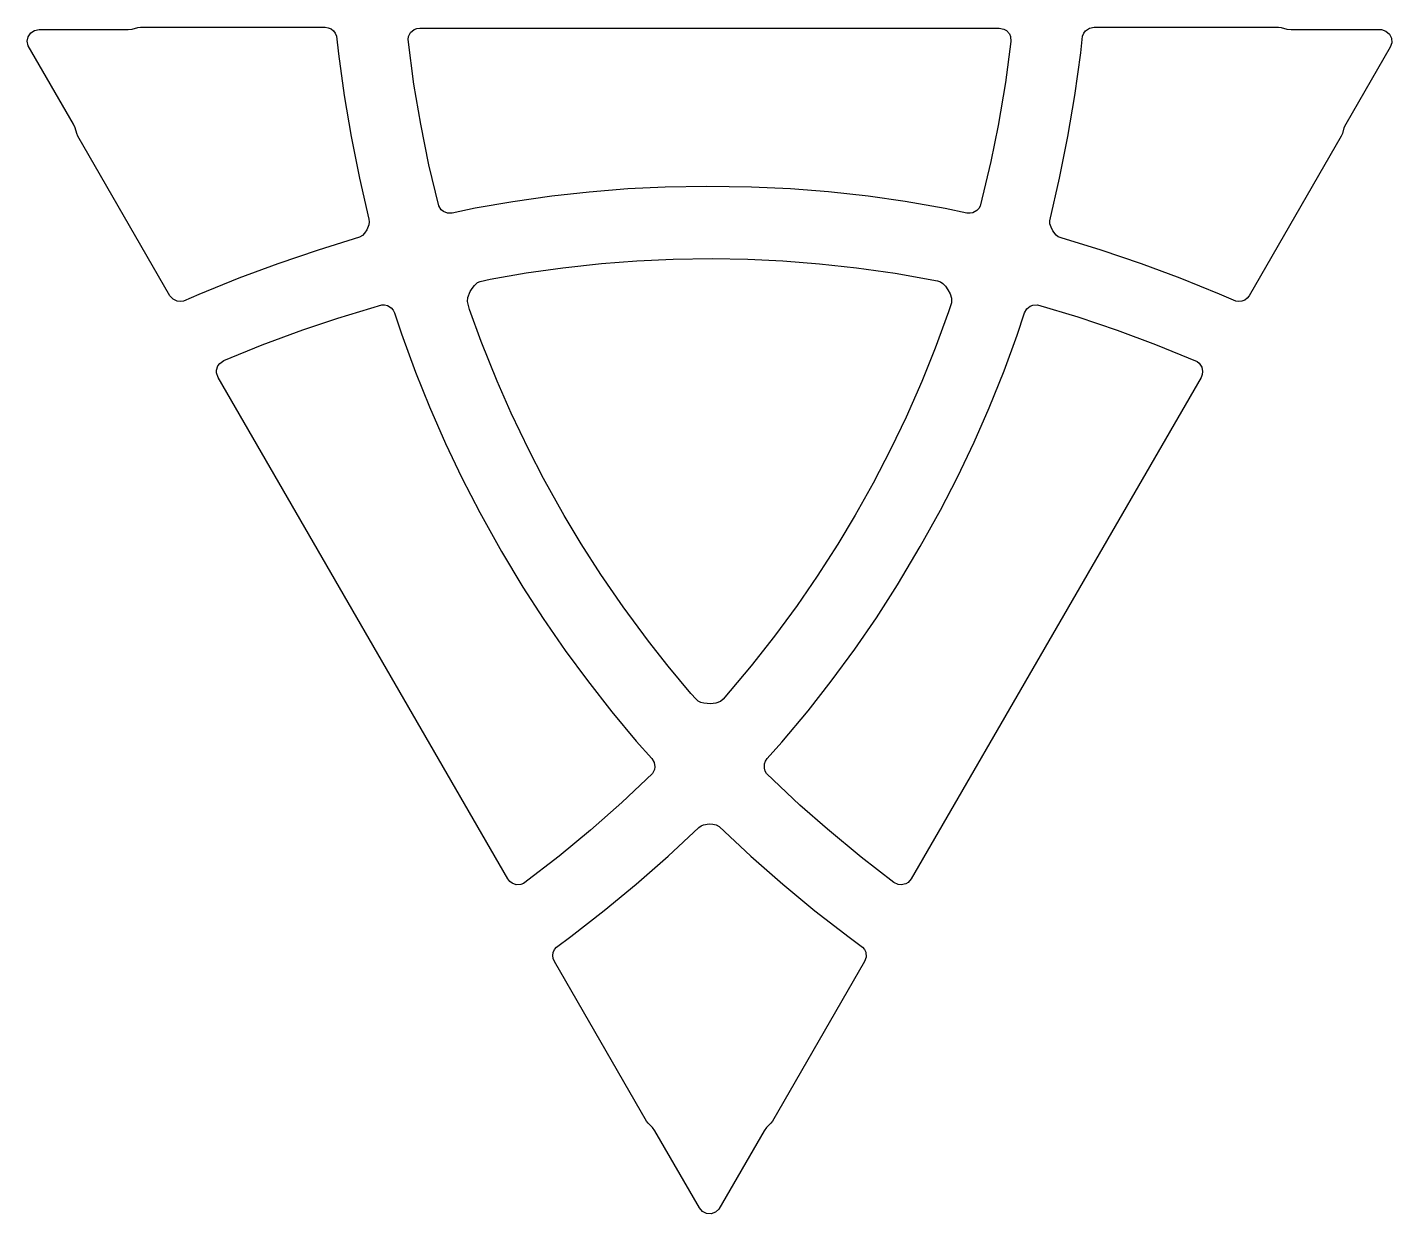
# Model space of a CAD drawing. Header units: millimetres. Extents: x 17.7 to 64.3, y 14.1 to 54.7.
import ezdxf

# ---------------------------------------------------------------- set-up
doc = ezdxf.new("R2010")
doc.units = ezdxf.units.MM

msp = doc.modelspace()

# ---------------------------------------------------------------- linework, layer by layer
at = {"layer": 'CUT'}
for points in [[(19.399308, 50.988496), (19.361934, 51.073899), (19.308784, 51.272208), (19.248281, 51.400564), (17.704084, 54.082871), (17.673374, 54.237259), (17.703748, 54.389958), (17.790244, 54.519409), (17.919696, 54.605906), (18.077319, 54.637259), (21.116926, 54.637259), (21.258398, 54.64904), (21.456715, 54.702165), (21.549362, 54.7125), (27.852334, 54.7125), (27.960918, 54.697942), (28.058731, 54.656606), (28.142201, 54.590965), (28.205433, 54.505656), (28.244028, 54.406529), (28.311481, 53.807406), (28.509498, 52.373796), (28.74495, 50.978954), (29.030768, 49.546583), (29.355058, 48.152695), (29.36743, 48.053435), (29.356146, 47.958419), (29.283242, 47.783515), (29.208043, 47.672827), (29.131106, 47.587372), (29.036239, 47.528141), (27.614757, 47.092662), (26.237175, 46.62616), (24.904315, 46.130015), (23.539576, 45.573989), (23.011618, 45.343784), (22.906462, 45.327639), (22.802656, 45.339547), (22.658229, 45.408855), (22.549928, 45.531462)], [(32.199442, 48.358486), (32.044275, 48.356211), (31.902285, 48.410354), (31.826507, 48.471645), (31.743335, 48.600016), (31.407944, 50.003573), (31.126252, 51.398057), (30.893962, 52.771922), (30.691543, 54.292925), (30.70668, 54.392344), (30.777492, 54.530458), (30.895213, 54.63161), (30.988929, 54.669825), (31.09416, 54.683483), (50.904219, 54.683483), (51.061384, 54.652671), (51.147969, 54.603525), (51.252804, 54.486825), (51.293075, 54.393974), (51.305527, 54.229407), (51.112944, 52.822495), (50.864882, 51.354862), (50.618059, 50.123886), (50.256253, 48.59851), (50.207259, 48.511361), (50.138687, 48.439892), (50.003236, 48.367578), (49.905698, 48.350365), (49.80215, 48.358446), (49.05996, 48.511474), (47.684686, 48.750982), (46.418438, 48.92989), (45.064822, 49.080347), (43.766327, 49.182155), (42.428891, 49.246407), (40.906781, 49.267645), (39.483366, 49.242284), (38.211313, 49.180739), (36.885152, 49.074878), (35.613223, 48.934702), (34.269426, 48.743131), (32.984624, 48.520613)], [(60.450638, 54.7125), (60.543285, 54.702165), (60.741602, 54.64904), (60.883012, 54.637259), (63.978057, 54.63342), (64.127116, 54.582821), (64.24417, 54.480168), (64.31303, 54.340533), (64.323212, 54.185177), (64.271554, 54.032994), (62.75175, 51.400618), (62.691217, 51.272209), (62.638066, 51.073899), (62.600692, 50.988497), (59.449206, 45.529963), (59.382307, 45.443205), (59.297602, 45.379165), (59.199021, 45.339698), (59.093525, 45.327592), (58.98838, 45.343732), (58.435798, 45.584877), (57.095247, 46.130194), (55.769552, 46.623707), (54.386174, 47.092368), (53.016886, 47.508468), (52.924739, 47.547384), (52.848095, 47.604664), (52.733075, 47.755252), (52.674816, 47.87572), (52.639279, 47.985078), (52.635416, 48.09685), (52.969021, 49.54563), (53.25381, 50.971901), (53.490566, 52.374264), (53.691403, 53.834176), (53.756018, 54.406504), (53.794614, 54.505644), (53.85683, 54.589589), (53.989066, 54.680012), (54.149397, 54.7125)], [(41.464805, 31.733157), (41.373252, 31.654984), (41.214238, 31.595318), (41.034416, 31.57407), (40.807125, 31.590653), (40.705916, 31.616033), (40.616425, 31.661151), (40.53903, 31.728569), (40.364645, 31.923833), (39.583011, 32.860245), (38.910041, 33.716772), (38.044196, 34.883697), (37.280576, 35.993351), (36.608662, 37.041237), (36.023988, 38.017859), (35.32442, 39.275572), (34.828514, 40.235494), (34.216618, 41.518457), (33.737202, 42.60913), (33.196478, 43.967512), (32.797026, 45.062738), (32.721007, 45.328951), (32.734874, 45.47267), (32.815724, 45.673956), (32.879293, 45.781367), (32.9598, 45.883971), (33.067949, 45.980431), (33.152492, 46.02041), (33.500722, 46.095823), (34.725614, 46.308311), (35.988567, 46.486875), (37.302561, 46.629217), (38.508393, 46.723719), (39.750383, 46.782074), (41.090915, 46.800442), (42.304732, 46.779485), (43.505645, 46.72284), (44.764397, 46.623955), (46.025007, 46.485196), (47.34065, 46.297038), (48.79829, 46.035343), (48.893945, 46.002575), (48.976919, 45.948487), (49.063196, 45.857516), (49.150923, 45.734238), (49.221507, 45.596433), (49.271086, 45.446818), (49.272739, 45.28678), (49.173672, 44.975779), (48.714619, 43.731211), (48.257492, 42.596595), (47.718194, 41.375339), (47.202808, 40.296235), (46.592641, 39.119596), (45.977737, 38.020749), (45.383426, 37.028028), (44.679415, 35.934205), (43.996427, 34.939419), (43.221132, 33.884315), (42.425436, 32.870683)], [(39.027643, 29.69925), (39.107197, 29.566009), (39.131302, 29.415971), (39.116112, 29.319699), (39.046526, 29.183485), (37.998705, 28.191249), (36.931893, 27.250055), (35.858236, 26.361954), (34.642218, 25.426151), (34.54855, 25.389552), (34.393534, 25.38182), (34.247073, 25.433192), (34.16712, 25.495245), (34.102676, 25.57955), (24.197647, 42.735564), (24.145748, 42.887079), (24.145017, 42.986636), (24.193665, 43.135776), (24.253941, 43.217078), (24.390234, 43.310145), (25.704947, 43.846819), (27.099986, 44.365808), (28.289453, 44.76754), (29.791371, 45.216895), (29.891341, 45.21804), (29.987521, 45.194389), (30.117872, 45.113243), (30.181548, 45.037379), (30.226323, 44.943663), (30.464893, 44.224393), (30.94511, 42.913616), (31.423295, 41.72756), (31.969804, 40.480066), (32.530883, 39.304632), (33.143957, 38.114253), (33.886619, 36.785447), (34.620289, 35.565415), (35.309616, 34.494557), (36.064374, 33.398998), (36.821735, 32.367563), (37.659539, 31.299587), (38.494646, 30.298174)], [(51.772915, 44.942263), (51.848529, 45.07778), (51.966413, 45.173675), (52.057381, 45.208655), (52.210139, 45.2165), (53.593351, 44.805177), (54.941855, 44.351889), (56.247802, 43.866125), (57.66624, 43.280923), (57.74477, 43.218105), (57.828974, 43.087722), (57.857715, 42.935197), (57.843952, 42.834929), (57.803164, 42.736967), (47.898134, 25.580953), (47.792868, 25.460251), (47.707014, 25.409838), (47.553531, 25.377399), (47.452984, 25.388949), (47.304239, 25.460448), (46.182109, 26.330686), (45.035132, 27.279331), (44.092488, 28.108573), (42.952377, 29.184595), (42.9014, 29.270599), (42.873792, 29.365719), (42.878891, 29.51918), (42.912753, 29.612257), (42.971526, 29.697891), (43.475147, 30.264133), (44.370205, 31.335401), (45.158267, 32.34255), (45.965374, 33.439587), (46.702791, 34.513213), (47.427152, 35.63934), (48.2066, 36.946908), (48.896344, 38.192301), (49.479071, 39.324704), (50.050474, 40.526123), (50.565042, 41.697735), (51.071035, 42.957282), (51.52073, 44.181212)], [(43.150054, 17.299004), (43.09478, 17.223936), (42.949615, 17.078751), (42.868707, 16.962177), (41.317859, 14.283709), (41.19951, 14.17992), (41.052083, 14.129875), (40.896726, 14.140057), (40.757092, 14.208917), (40.651128, 14.329746), (39.131324, 16.962123), (39.050386, 17.078751), (38.90522, 17.223936), (38.849946, 17.299003), (35.69846, 22.757538), (35.656775, 22.858853), (35.643667, 22.964229), (35.658778, 23.069337), (35.701043, 23.166752), (35.767592, 23.24974), (36.252721, 23.607718), (37.395255, 24.496011), (38.485497, 25.397339), (39.583059, 26.361049), (40.628056, 27.338837), (40.707831, 27.399182), (40.795759, 27.436917), (40.983682, 27.461232), (41.11714, 27.451452), (41.229615, 27.42755), (41.328344, 27.375009), (42.416222, 26.361709), (43.509015, 25.401939), (44.605119, 24.495721), (45.769021, 23.591835), (46.232364, 23.249712), (46.298924, 23.166717), (46.340514, 23.070864), (46.352705, 22.911133), (46.300675, 22.756038)]]:
    msp.add_lwpolyline(points, close=True, dxfattribs=at)

doc.saveas('drawing.dxf')
